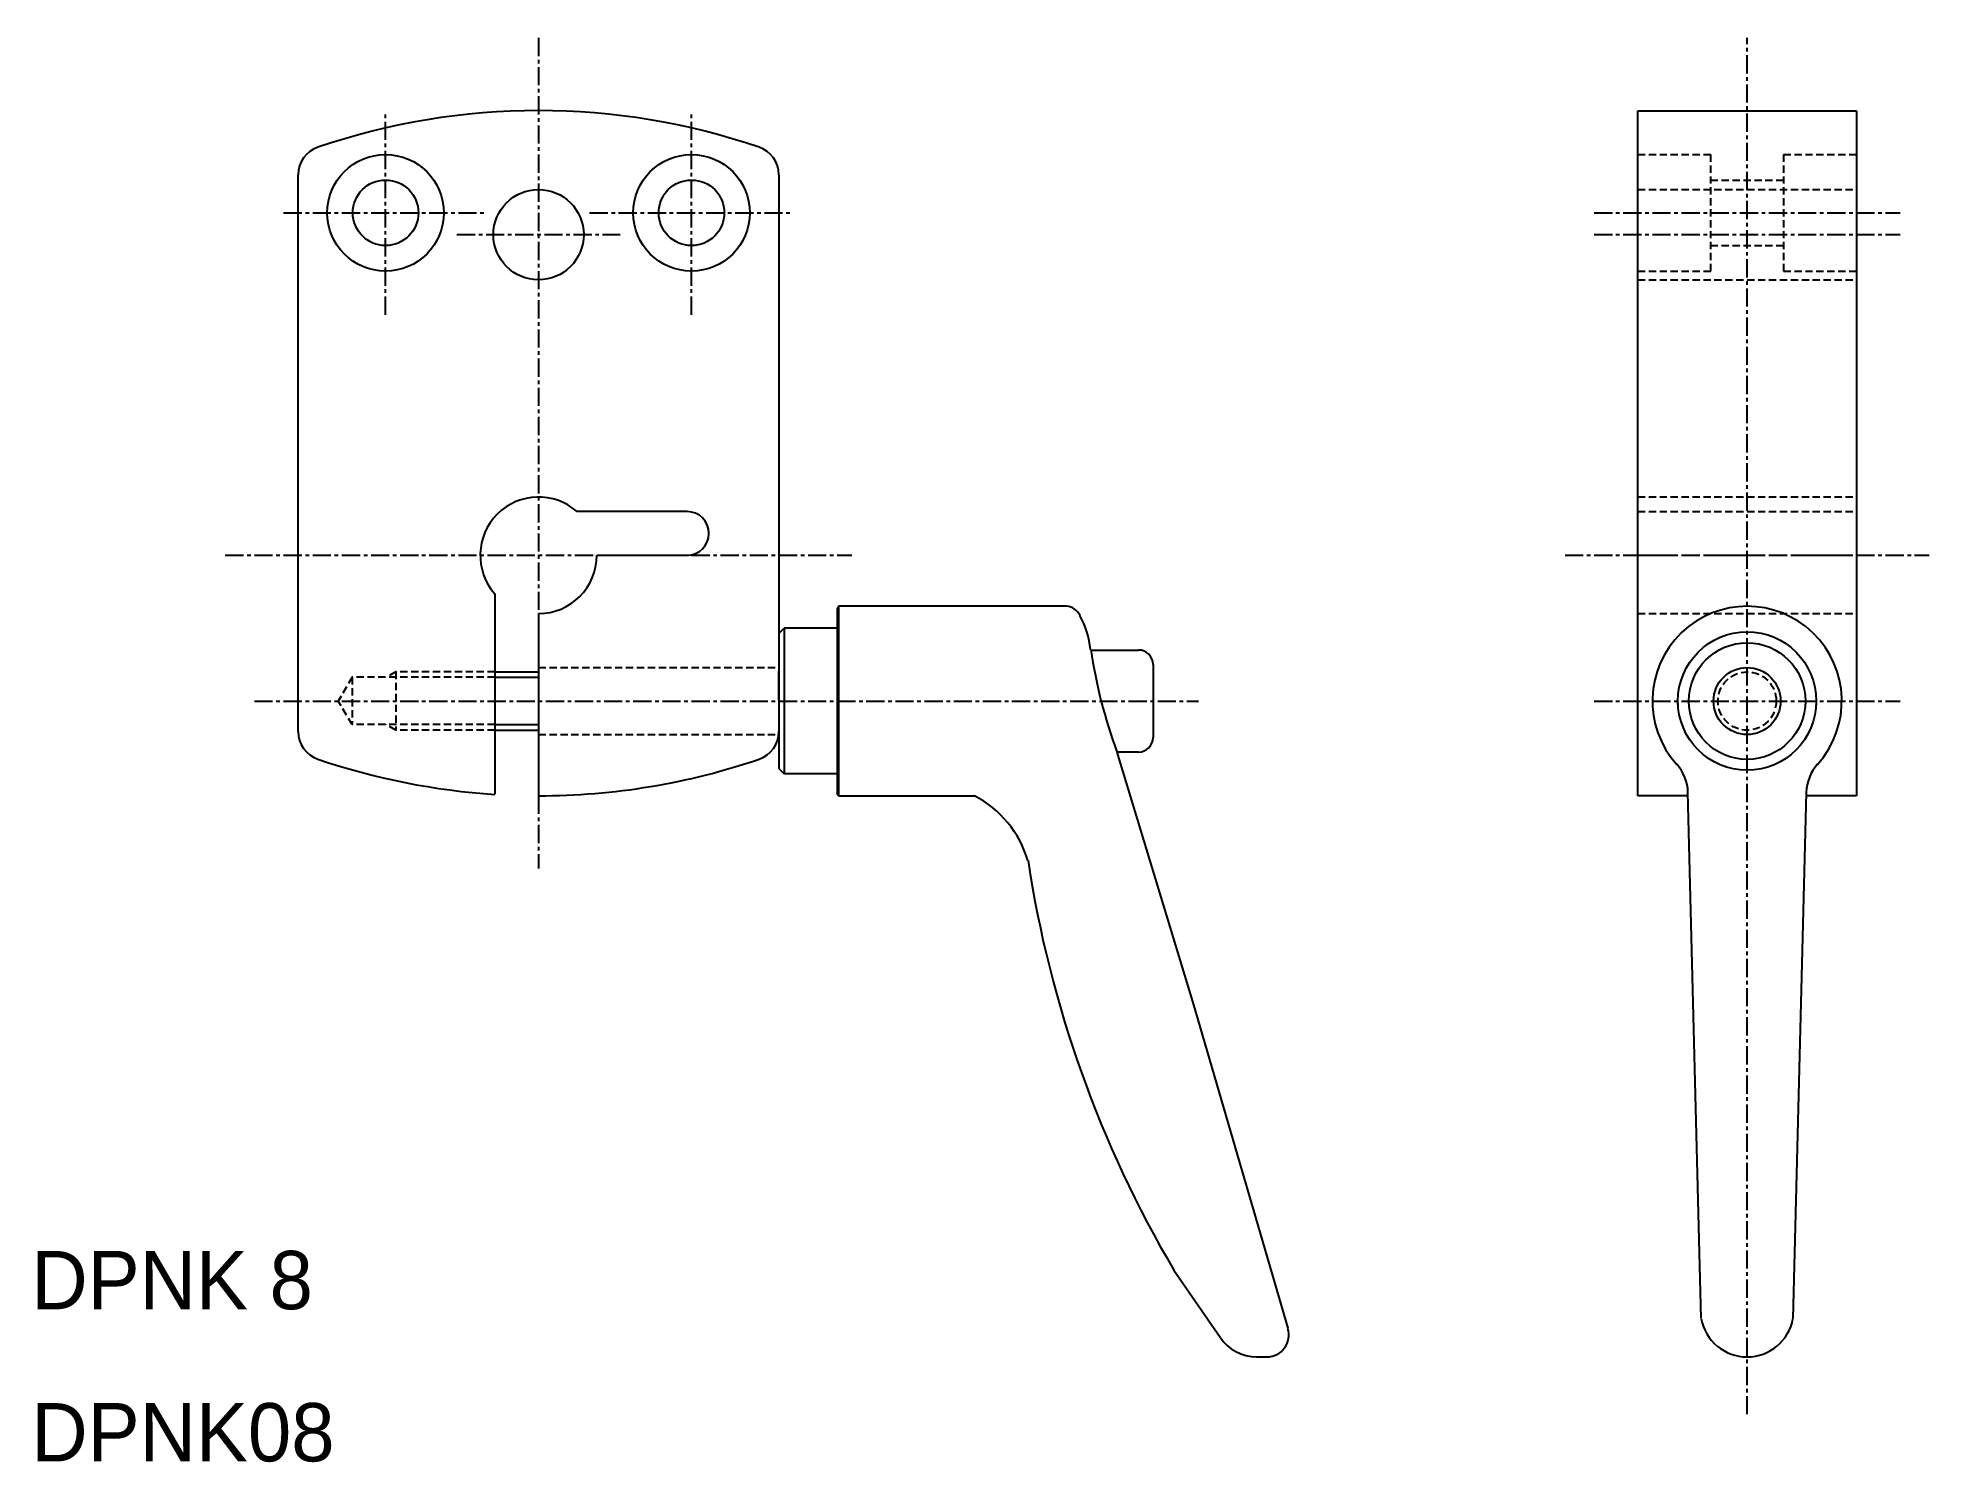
# Model space of a CAD drawing. Extents: x 76 to 206, y 70 to 168.
import ezdxf

# ---------------------------------------------------------------- set-up
doc = ezdxf.new("R2010")
doc.units = 0
doc.linetypes.add('CENTER', pattern=[2, 1.25, -0.25, 0.25, -0.25])
doc.linetypes.add('DASHED', pattern=[0.75, 0.5, -0.25])
doc.layers.get('0').update_dxf_attribs({"linetype": 'CONTINUOUS'})
doc.layers.add('CENTER', color=1, linetype='CENTER')

msp = doc.modelspace()

# ---------------------------------------------------------------- linework, layer by layer
at = {"color": 7, "linetype": 'CONTINUOUS'}
for p, q in [((186.06, 162.62), (201.06, 162.62)), ((186.06, 115.62), (186.06, 162.62)), ((201.06, 162.62), (201.06, 115.62)), ((94.1, 120.03), (94.1, 158.22)), ((127.1, 158.22), (127.1, 120.03)), ((114.6, 132.12), (120.9, 132.13)), ((107.6, 129.48), (107.6, 115.72)), ((131.18, 128.62), (131.1, 128.42)), ((131.18, 128.62), (131.18, 115.62)), ((146.85, 128.62), (131.18, 128.62)), ((110.6, 128.12), (110.6, 115.62)), ((131.1, 128.42), (131.1, 126.18)), ((127.1, 126.76), (127.46, 127.12)), ((127.46, 127.12), (127.46, 117.12)), ((131.1, 127.12), (127.46, 127.12)), ((131.1, 126.18), (131.1, 118.18)), ((127.1, 125.82), (127.1, 124.18)), ((148.51, 125.62), (151.78, 125.62)), ((107.6, 124.12), (110.6, 124.12)), ((127.1, 122.18), (127.1, 124.18)), ((152.78, 124.62), (152.78, 119.62)), ((127.1, 122.18), (127.1, 120.18)), ((188.82, 121.83), (188.81, 122.12)), ((198.31, 122.12), (198.3, 121.83)), ((107.6, 120.12), (110.6, 120.12)), ((127.1, 120.18), (127.1, 117.49)), ((131.1, 118.18), (131.1, 115.83)), ((150.3, 118.62), (155.56, 101.27)), ((151.78, 118.62), (150.3, 118.62)), ((127.1, 117.49), (127.46, 117.12)), ((131.1, 117.12), (127.46, 117.12)), ((131.18, 115.62), (131.1, 115.83)), ((131.18, 115.62), (140.54, 115.62)), ((189.5, 115.62), (186.06, 115.62)), ((190.41, 79.75), (189.5, 115.84)), ((197.62, 115.84), (196.7, 79.75)), ((201.06, 115.62), (197.61, 115.62)), ((155.56, 101.27), (162.03, 79.08)), ((159.89, 77.12), (160.6, 77.12))]:
    msp.add_line(p, q, dxfattribs=at)
at = {"color": 3, "linetype": 'DASHED'}
for p, q in [((186.06, 159.62), (191.06, 159.62)), ((191.06, 151.62), (191.06, 159.62)), ((196.06, 159.62), (196.06, 151.62)), ((196.06, 159.62), (201.06, 159.62)), ((186.06, 157.22), (201.06, 157.22)), ((191.06, 157.87), (196.06, 157.87)), ((191.06, 153.37), (196.06, 153.37)), ((186.06, 151.62), (191.06, 151.62)), ((186.06, 151.02), (201.06, 151.02)), ((196.06, 151.62), (201.06, 151.62)), ((186.06, 136.12), (201.06, 136.12)), ((186.06, 135.12), (201.06, 135.12)), ((186.06, 132.12), (201.06, 132.12)), ((186.06, 128.12), (201.06, 128.12)), ((97.8, 123.75), (96.85, 122.12)), ((97.8, 123.75), (97.8, 120.5)), ((107.6, 123.75), (97.8, 123.75)), ((100.8, 124.12), (100.14, 123.75)), ((100.8, 124.12), (100.8, 120.12)), ((107.6, 124.12), (100.8, 124.12)), ((110.6, 124.42), (127.1, 124.42)), ((97.8, 120.5), (96.85, 122.12)), ((107.6, 120.5), (97.8, 120.5)), ((100.8, 120.12), (100.14, 120.5)), ((107.6, 120.12), (100.8, 120.12)), ((110.6, 119.82), (127.09, 119.82))]:
    msp.add_line(p, q, dxfattribs=at)
for p, q in [((120.8, 135.12), (113.24, 135.12)), ((154.22, 83.07), (157.38, 78.48))]:
    msp.add_line(p, q)
at = {"color": 3, "linetype": 'CONTINUOUS'}
for p, q in [((107.6, 123.75), (110.6, 123.75)), ((107.6, 120.5), (110.6, 120.5))]:
    msp.add_line(p, q, dxfattribs=at)
at = {"color": 7, "linetype": 'CONTINUOUS'}
for centre, radius in [((100.1, 155.62), 4), ((121.1, 155.62), 4), ((100.1, 155.62), 2.25), ((110.6, 154.12), 3.1), ((121.1, 155.62), 2.25), ((193.56, 122.12), 4.75), ((193.56, 122.12), 4), ((193.56, 122.12), 2.3)]:
    msp.add_circle(centre, radius, dxfattribs=at)
at = {"color": 3, "linetype": 'DASHED'}
msp.add_circle((193.56, 122.12), 2, dxfattribs=at)
at = {"color": 7, "linetype": 'CONTINUOUS'}
for centre, radius, start, end in [((110.6, 115.75), 46.88, 71.1483, 108.8517), ((96.1, 158.22), 2, 108.8517, 180), ((125.1, 158.22), 2, 0, 71.1483), ((120.8, 133.62), 1.5, 270, 90), ((146.74, 127.47), 1.16, 27.0804, 84.8054), ((193.56, 122.12), 6.5, 317.9916, 222.0084), ((184.68, 131.19), 36.6, 188.7008, 200.0707), ((151.78, 124.62), 1, 0, 90), ((96.1, 120.03), 2, 180, 251.1483), ((125.1, 120.03), 2, 288.8517, 0), ((125.1, 120.03), 2, 288.8517, 0), ((151.78, 119.62), 1, 270, 0), ((110.6, 162.5), 46.88, 251.1483, 266.3306), ((110.6, 162.5), 46.88, 270, 288.8517), ((186.5, 115.77), 3, 1.4485, 42.0084), ((200.62, 115.77), 3, 137.9916, 178.5515), ((221.91, 123.03), 78.61, 188.6792, 210.5532), ((193.56, 80.32), 3.2, 190.4216, 349.5784), ((160.6, 78.62), 1.5, 270.0642, 17.5744)]:
    msp.add_arc(centre, radius, start, end, dxfattribs=at)
for centre, radius, start, end in [((110.6, 132.12), 4, 48.5904, 221.4096), ((110.6, 132.12), 4, 270, 0), ((141.5, 124.77), 7.05, 7.1945, 27.272), ((137.09, 109.06), 7.41, 16.536, 62.3449), ((159.89, 80.12), 3, 213.1529, 270.0642)]:
    msp.add_arc(centre, radius, start, end)
at = {"layer": 'CENTER', "color": 1, "linetype": 'CENTER'}
for p, q in [((110.6, 167.62), (110.6, 110.62)), ((193.56, 73.18), (193.56, 167.62)), ((100.1, 148.62), (100.1, 162.62)), ((121.1, 148.62), (121.1, 162.62)), ((93.1, 155.62), (107.1, 155.62)), ((114.1, 155.62), (128.1, 155.62)), ((183.06, 155.62), (204.06, 155.62)), ((105, 154.12), (116.2, 154.12)), ((183.06, 154.12), (204.06, 154.12)), ((89.1, 132.12), (132.1, 132.12)), ((181.06, 132.12), (206.06, 132.12)), ((91.1, 122.12), (155.9, 122.12)), ((183.06, 122.12), (204.06, 122.12))]:
    msp.add_line(p, q, dxfattribs=at)

# ---------------------------------------------------------------- texts
at = {"color": 7, "linetype": 'CONTINUOUS'}
for s, p in [('DPNK 8', (75.79, 80.39)), ('DPNK08', (75.79, 69.95))]:
    msp.add_text(s, height=4, dxfattribs=at).set_placement(p)

doc.saveas('drawing.dxf')
